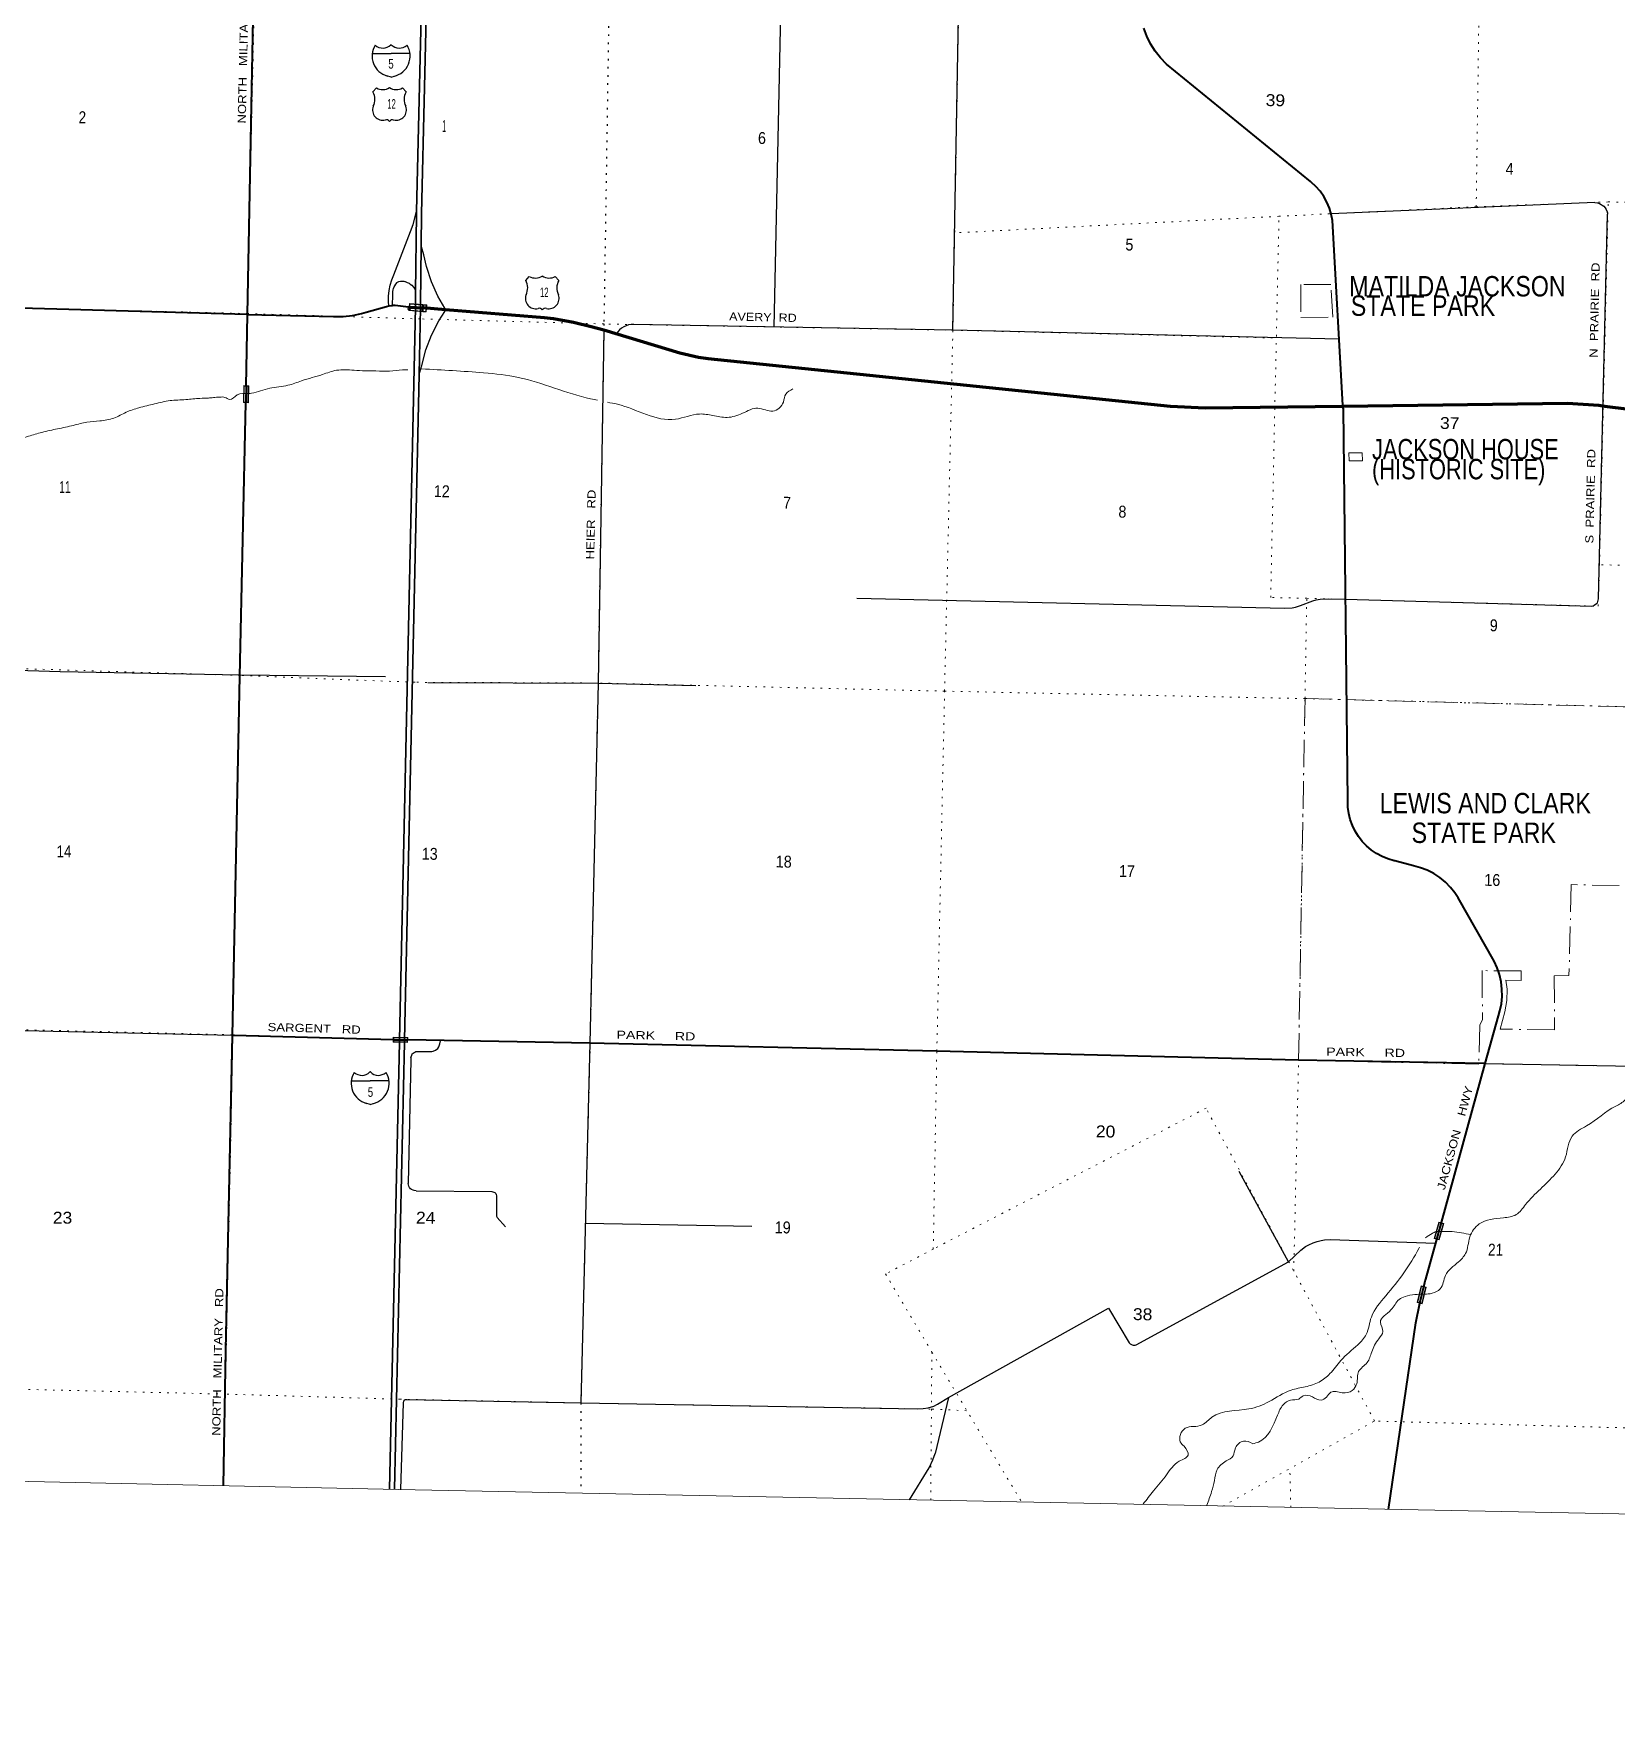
# Model space of a CAD drawing. Header units: feet. Extents: x -518066 to -250644, y -364975 to -177792.
# Drawn here: x -479073 to -455800, y -364975 to -340073 of the extents above; entities that cross this region are included whole.
import ezdxf
from ezdxf.enums import TextEntityAlignment as Align

# ---------------------------------------------------------------- set-up
doc = ezdxf.new("R2010")
doc.units = ezdxf.units.FT
doc.header["$LTSCALE"] = 80
doc.header["$PDMODE"] = 32
doc.header["$PDSIZE"] = 40
doc.linetypes.add('DOT_DASHED', pattern=[7.7, 5, -1.2, 0.3, -1.2])
doc.linetypes.add('DOTTED', pattern=[1.5, 0.3, -1.2])
for name, color, linetype, lineweight in [('15', 7, 'Continuous', 25), ('16', 7, 'Continuous', 25), ('18', 7, 'Continuous', 35), ('19', 7, 'Continuous', 25), ('20', 7, 'Continuous', 70), ('26', 7, 'Continuous', 40), ('29', 7, 'Continuous', 25), ('30', 7, 'Continuous', 13), ('39', 7, 'Continuous', 13), ('4', 7, 'Continuous', 25), ('44', 7, 'DOT_DASHED', 13), ('55', 7, 'Continuous', 13), ('57', 7, 'Continuous', 13), ('6', 7, 'DOTTED', 25), ('61', 7, 'Continuous', 13), ('7', 7, 'DOTTED', 13)]:
    doc.layers.add(name, color=color, linetype=linetype, lineweight=lineweight)
doc.layers.add('27', color=7, linetype='Continuous')

msp = doc.modelspace()

# ---------------------------------------------------------------- linework, layer by layer
at = {"layer": '15'}
for p, q in [((-474094.57, -340364.39), (-473818.16, -340364.39)), ((-473821.86, -340232.92), (-473818.96, -340230.01)), ((-473815.79, -340232.39), (-473819.22, -340230.01)), ((-473818.16, -340709.97), (-473882.05, -340692.01)), ((-473818.69, -340710.23), (-473755.06, -340691.49)), ((-474130.19, -355340.07), (-474127.29, -355337.16)), ((-474124.12, -355339.54), (-474127.55, -355337.16)), ((-474402.9, -355471.54), (-474126.49, -355471.54)), ((-474126.49, -355817.12), (-474190.38, -355799.16)), ((-474127.02, -355817.38), (-474063.39, -355798.64))]:
    msp.add_line(p, q, dxfattribs=at)
for points in [[(-473542.8, -340364.39), (-473818.69, -340364.39), (-473818.16, -340364.39)], [(-473851.13, -355471.54), (-474127.02, -355471.54), (-474126.49, -355471.54)]]:
    msp.add_lwpolyline(points, dxfattribs=at)
for centre, radius, start, end in [((-473791.94, -340399.49), 306.13, 148.44443, 254.43373), ((-473940.54, -340116.89), 165.66, 227.34244, 315.81148), ((-473696.85, -340116.89), 165.66, 224.18827, 312.69378), ((-473845.45, -340399.49), 306.13, 283.08106, 31.62486), ((-474100.27, -355506.64), 306.13, 148.44435, 254.43379), ((-474248.87, -355224.04), 165.66, 227.34244, 315.81147), ((-474005.18, -355224.04), 165.66, 224.18837, 312.69454), ((-474153.78, -355506.64), 306.13, 283.08081, 31.62484)]:
    msp.add_arc(centre, radius, start, end, dxfattribs=at)
at = {"layer": '16'}
for p, q in [((-474085.51, -340927.32), (-474034.2, -340868.56)), ((-473842.44, -340862.59), (-473842.72, -340862.79)), ((-473650.35, -340868.47), (-473598.96, -340927.32)), ((-471838.59, -343698.9), (-471787.28, -343640.14)), ((-471595.52, -343634.17), (-471595.8, -343634.37)), ((-471403.43, -343640.05), (-471352.04, -343698.9))]:
    msp.add_line(p, q, dxfattribs=at)
for centre, radius, start, end in [((-473943.12, -340710.9), 182.07, 239.97227, 303.45418), ((-473741.34, -340711.4), 181.52, 236.33975, 300.08743), ((-473741.35, -340710.9), 182.07, 236.54582, 236.59441), ((-473939.3, -341192.85), 151.42, 159.09177, 283.81923), ((-474278.49, -341037.95), 222.05, 332.97043, 29.75871), ((-473745.18, -341192.85), 151.42, 256.18077, 20.90823), ((-473405.99, -341037.95), 222.05, 150.24129, 207.02957), ((-471696.2, -343482.48), 182.07, 239.97227, 303.45418), ((-471494.42, -343482.98), 181.52, 236.33975, 300.08743), ((-471494.43, -343482.48), 182.07, 236.54582, 236.59441), ((-472031.57, -343809.53), 222.05, 332.97043, 29.75871), ((-471159.07, -343809.53), 222.05, 150.24129, 207.02957), ((-471692.38, -343964.43), 151.42, 159.09177, 283.81923), ((-471498.26, -343964.43), 151.42, 256.18077, 20.90823)]:
    msp.add_arc(centre, radius, start, end, dxfattribs=at)
for centre, major_axis, start_param, end_param in [((-473883.96, -341391.67), (-19.56, 51.67), 4.95877769, 6.28318531), ((-473800.51, -341391.67), (19.56, 51.67), 0, 1.32637542), ((-471637.04, -344163.25), (-19.56, 51.67), 4.95877769, 6.28318531), ((-471553.59, -344163.25), (19.56, 51.67), 0, 1.32637542)]:
    msp.add_ellipse(centre, major_axis=major_axis, ratio=0.929097, start_param=start_param, end_param=end_param, dxfattribs=at)
at = {"layer": '18'}
msp.add_line((-473407.24, -345083.05), (-473386.64, -344102.11), dxfattribs=at)
for points in [[(-473443.34, -342679.17), (-473356.02, -338986.92), (-473355.41, -338961.28), (-473355.79, -338936.92), (-473357.37, -338835.8)], [(-473375, -343186.45), (-473369.28, -342719.35), (-473281, -338987.22), (-473280.39, -338961.37), (-473280.77, -338937.22), (-473282.35, -338836.04)], [(-473458.42, -343874.43), (-473444.26, -342718.01), (-473443.34, -342679.17)], [(-473386.64, -344102.11), (-473385.6, -344052.36), (-473375, -343186.45)], [(-473461.68, -344098.42), (-473460.5, -344044.32), (-473458.42, -343874.43)], [(-473841.93, -361475.34), (-473697.37, -354903.83), (-473696.57, -354867.19), (-473461.68, -344098.42)], [(-473766.38, -361476.9), (-473622.42, -354906.66), (-473621.59, -354868.55), (-473407.24, -345083.05)]]:
    msp.add_lwpolyline(points, dxfattribs=at)
at = {"layer": '19'}
for points in [[(-473851.38, -344073.43), (-473855.95, -344007.18), (-473856.75, -343930.09), (-473849.33, -343849.47), (-473833.52, -343770.07), (-473809.49, -343692.76), (-473777.52, -343618.38), (-473531.92, -342978.39), (-473496.35, -342878.5), (-473455.14, -342723.52), (-473443.34, -342679.17)], [(-473335.15, -343324.61), (-473369.82, -343204.41), (-473375, -343186.45)], [(-473016.19, -344130.69), (-473030.54, -344106.01), (-473131.66, -343929.78), (-473225.46, -343717.59), (-473296.56, -343496.75), (-473335.15, -343324.61)], [(-473796.44, -344068.24), (-473794.75, -343913.04), (-473794.6, -343899.27), (-473792.66, -343863.04), (-473789.02, -343839.79), (-473782.78, -343816.31), (-473774.11, -343793.62), (-473766.21, -343778.04), (-473750.97, -343752.99), (-473727.11, -343728.04), (-473722.74, -343724.88), (-473714.04, -343719.88), (-473706, -343716.32), (-473681.05, -343710.07), (-473656, -343709.2), (-473648.1, -343709.47), (-473631.79, -343711.75), (-473615.81, -343715.73), (-473614.07, -343716.27), (-473583.61, -343727.33), (-473554.62, -343741.85), (-473537.01, -343753.12), (-473512.11, -343770.95), (-473488.08, -343796.06), (-473482.57, -343803.61), (-473475.2, -343816.32), (-473469.2, -343829.72), (-473464.63, -343843.68), (-473461.54, -343858.04), (-473458.42, -343874.43)], [(-473368.74, -344952.12), (-473306.66, -344721.17), (-473222.42, -344502.22), (-473115.77, -344293.27), (-473028.49, -344156.01), (-473016.19, -344130.69)], [(-473407.24, -345083.05), (-473401.62, -345063.88), (-473368.74, -344952.12)]]:
    msp.add_lwpolyline(points, dxfattribs=at)
at = {"layer": '20'}
for p, q in [((-473552.85, -344091.8), (-473461.68, -344098.42)), ((-473016.19, -344130.69), (-473351.22, -344103.61))]:
    msp.add_line(p, q, dxfattribs=at)
for points in [[(-473461.68, -344098.42), (-473445.16, -344099.62), (-473386.64, -344102.11), (-473351.22, -344103.61)], [(-470689.67, -344431.1), (-470875.85, -344381.64), (-471137.61, -344317.85), (-471430.13, -344263.51), (-471564.69, -344248.99), (-473016.19, -344130.69)], [(-459818.63, -345553.44), (-461846.24, -345580.27), (-462355.63, -345555.07), (-469152.97, -344849.93), (-469296.7, -344830.46), (-469571, -344770.86), (-470689.67, -344431.1)], [(-453348.59, -346000.96), (-453371.02, -345993.3), (-453723.62, -345876.19), (-453809.22, -345847.61), (-453991.21, -345802.19), (-454176.94, -345776.04), (-455964.69, -345552.98), (-456052.86, -345539.95), (-456514.16, -345509.72), (-459818.63, -345553.44)]]:
    msp.add_lwpolyline(points, dxfattribs=at)
at = {"layer": '26'}
for p, q in [((-473884.83, -344081.18), (-473851.38, -344073.43)), ((-475951.78, -345248.11), (-475957.04, -345498.03)), ((-473789.12, -354865.51), (-473696.57, -354867.19))]:
    msp.add_line(p, q, dxfattribs=at)
for points in [[(-475929.79, -344202.55), (-475825.55, -338821.1), (-475825.07, -338796.1)], [(-459818.63, -345553.44), (-459820.03, -345535.32), (-459971.95, -342818.08), (-459990.01, -342725.36), (-460017.66, -342635.04), (-460054.6, -342548.1), (-460100.43, -342465.5), (-460154.64, -342388.14), (-460216.64, -342316.88), (-460285.75, -342252.48), (-460297.75, -342242.6), (-462416.19, -340516.45), (-462503.71, -340425.66), (-462581.25, -340326.23), (-462647.98, -340219.23), (-462703.16, -340105.84), (-462746.18, -339987.31)], [(-475929.79, -344202.55), (-475939.84, -344202.34), (-478558.3, -344128.24), (-481232.9, -344051.49), (-482568.35, -344028.2), (-486486.17, -343931.22), (-487764.46, -343900.86), (-487798.51, -343900.06)], [(-475929.79, -344202.55), (-474664.59, -344228.95), (-474525.78, -344228.35), (-474387.8, -344213.25), (-474252.15, -344183.81), (-474186.56, -344164.11), (-473884.84, -344081.04)], [(-473851.38, -344073.43), (-473849.57, -344073.01), (-473813.65, -344068.56), (-473796.44, -344068.24)], [(-473759.68, -344068.96), (-473777.46, -344067.9), (-473796.44, -344068.24)], [(-473552.85, -344091.8), (-473564.04, -344090.87), (-473759.17, -344069.12)], [(-475951.78, -345248.11), (-475929.83, -344204.46), (-475929.79, -344202.55)], [(-476149.08, -354804.24), (-476149.03, -354802.11), (-476041.62, -349520.33), (-475957.04, -345498.03)], [(-457725.01, -355217.82), (-457530.34, -354512.97), (-457509.52, -354442.11), (-457488.34, -354336.35), (-457478.33, -354228.96), (-457479.6, -354121.11), (-457492.14, -354013.98), (-457515.8, -353908.75), (-457550.34, -353806.58), (-457595.37, -353708.57), (-458125.78, -352778.16), (-458171.85, -352707.8), (-458238.08, -352624.82), (-458312.61, -352549.22), (-458394.65, -352481.82), (-458483.27, -352423.36), (-458577.52, -352374.49), (-458676.37, -352335.74), (-458778.72, -352307.54), (-459057.73, -352235.2), (-459067.41, -352232.97), (-459156.26, -352207.07), (-459241.92, -352172.02), (-459323.45, -352128.2), (-459399.95, -352076.11), (-459470.58, -352016.3), (-459534.58, -351949.44), (-459591.23, -351876.25), (-459639.93, -351797.55), (-459680.13, -351714.18), (-459711.4, -351627.07), (-459733.39, -351537.17), (-459745.86, -351445.46), (-459748.68, -351352.95), (-459812.11, -345585.32), (-459818.63, -345553.44)], [(-476284.75, -361424.79), (-476247.28, -359425.12), (-476149.08, -354804.24)], [(-473789.12, -354865.51), (-476132.07, -354804.68), (-476149.08, -354804.24)], [(-473696.57, -354867.19), (-473621.59, -354868.55), (-473573.39, -354869.42)], [(-457725.01, -355217.82), (-457750.51, -355217.36), (-460471.36, -355168.19), (-465792.12, -355034.71), (-470894.37, -354917.21), (-473573.39, -354869.42)], [(-458689.7, -358741.52), (-458614.94, -358436.39), (-458608.51, -358412.47), (-458601.19, -358386.39), (-458536.15, -358154.83), (-458438.82, -357802.41), (-457725.01, -355217.82)], [(-459147.35, -361773.95), (-458745.35, -359029.76), (-458689.7, -358741.52)]]:
    msp.add_lwpolyline(points, dxfattribs=at)
at = {"layer": '29'}
for p, q in [((-468182.26, -344385.87), (-467952.8, -333505.05)), ((-465555.63, -344430.71), (-465457.59, -339020.83)), ((-456115.56, -342552.49), (-459990.84, -342719.22)), ((-456061.27, -348379.81), (-455926.03, -342724.82)), ((-466966.91, -348370.21), (-460676.13, -348520.49)), ((-459781.28, -348388.84), (-456159.52, -348487.93)), ((-473279, -349611.41), (-470774.21, -349620.27)), ((-470774.21, -349620.27), (-469338.46, -349656.81)), ((-457725.51, -355217.81), (-455253.39, -355261.65)), ((-460619.35, -358130.74), (-461346.8, -356802.32)), ((-473452.15, -357085.97), (-472337.17, -357097.99)), ((-470961.42, -357562.55), (-468512.4, -357606.41)), ((-460004.63, -357805.85), (-458455.02, -357856.71)), ((-462857.93, -359350.68), (-460619.35, -358130.74)), ((-473676.84, -361478.01), (-473638.11, -360206.71)), ((-465619.81, -360125.13), (-465814.95, -360951.79))]:
    msp.add_line(p, q, dxfattribs=at)
for points in [[(-456115.56, -342552.49), (-456072.74, -342558.78), (-456042.83, -342570), (-455981.13, -342608.35), (-455960.57, -342629.85), (-455945.61, -342656.03), (-455932.52, -342689.7), (-455926.03, -342724.82)], [(-459874.41, -344562.64), (-465555.63, -344430.71), (-470247.3, -344348.5)], [(-470689.67, -344431.1), (-470774.21, -349620.27), (-470894.37, -354917.21), (-471028.47, -360207.88)], [(-460676.13, -348520.49), (-460565.49, -348514.98), (-460515.01, -348503.75), (-460442.09, -348477.57), (-460260.74, -348410.24), (-460214, -348397.15), (-460156.04, -348387.8), (-460038.25, -348380.32), (-459781.28, -348388.84)], [(-456159.52, -348487.93), (-456137.25, -348483.18), (-456121.36, -348476.63), (-456087.71, -348452.78), (-456076.49, -348439.23), (-456069.01, -348420.52), (-456061.27, -348379.81)], [(-486674.08, -349257.15), (-486646.17, -349254.58), (-483983.4, -349311.11), (-483177.3, -349324.33), (-481984.18, -349341.98), (-481372.74, -349365.03), (-478686.2, -349449.95), (-476035.39, -349500.32), (-473899.7, -349522.7)], [(-483639.89, -354624.15), (-481468.41, -354675.07), (-478789.68, -354739.81), (-476149, -354800.1)], [(-473526.65, -355129.21), (-473515.99, -355090.53), (-473507.58, -355074.63), (-473496.35, -355062.01), (-473481.4, -355052.19), (-473471.12, -355046.58), (-473454.29, -355040.97), (-473442.13, -355037.7), (-473242.07, -355039.57), (-473221.51, -355039.1), (-473200, -355034.42), (-473167.28, -355018.99), (-473132.69, -354993.27), (-473116.8, -354970.36), (-473099.97, -354927.35), (-473090.62, -354880.59)], [(-473526.65, -355129.21), (-473528.04, -355161.42), (-473565.63, -356982.07)], [(-473452.15, -357085.97), (-473481.4, -357082.9), (-473496.36, -357079.16), (-473519.73, -357067.93), (-473533.75, -357057.17), (-473548.71, -357039.88), (-473558.99, -357020.24), (-473565.63, -356982.07)], [(-472337.17, -357097.99), (-472307.2, -357105.82), (-472292.25, -357114.7), (-472279.16, -357126.39), (-472271.68, -357142.75), (-472268.88, -357161.92), (-472269.81, -357423.3), (-472267.01, -357461.17), (-472260.46, -357479.41), (-472137.06, -357617.81)], [(-460619.35, -358130.74), (-460440.35, -357963), (-460369.31, -357908.77), (-460318.82, -357880.71), (-460258.99, -357854.53), (-460197.3, -357833.95), (-460141.21, -357818.99), (-460088.85, -357809.64), (-460004.63, -357805.85)], [(-465619.81, -360125.13), (-463268.52, -358813.59), (-462965.02, -359322.31)], [(-462965.02, -359322.31), (-462947.56, -359339.95), (-462919.51, -359353.52), (-462905.49, -359356.79), (-462886.79, -359357.72), (-462874.64, -359355.85), (-462857.93, -359350.68)], [(-473638.11, -360206.71), (-473632.83, -360182.01), (-473625.36, -360167.52), (-473610.4, -360158.63), (-473586.11, -360154.99)], [(-473586.11, -360154.99), (-471028.47, -360207.88), (-466080.45, -360295.13)], [(-466080.45, -360295.13), (-465993.26, -360289.12), (-465920.34, -360277.9), (-465838.07, -360255.45), (-465781.98, -360227.4), (-465619.81, -360125.13)], [(-466194.21, -361631.92), (-465905.38, -361162.53), (-465849.28, -361045.63), (-465814.95, -360951.79)]]:
    msp.add_lwpolyline(points, dxfattribs=at)
msp.add_arc((-470263.8, -344626.42), 278.42, 86.60279, 150.01955, dxfattribs=at)
at = {"layer": '39'}
for points in [[(-475914.74, -345363.39), (-475872.15, -345358.14), (-475604.61, -345284.86), (-475335.4, -345241.74), (-475134.13, -345175.74), (-474828.27, -345082.81), (-474621.03, -345020.9), (-474364.31, -345019.81), (-474199.93, -345027.72), (-474041.51, -345029.52), (-473841.01, -345033.82), (-473650.26, -345013.91), (-473572.35, -345013.06)], [(-473369.8, -344999.53), (-472457.24, -345058.66), (-471948.59, -345126.05), (-470884.22, -345440.51), (-470780.5, -345461.41)], [(-481834.14, -346601.75), (-481723.8, -346599), (-481611, -346554.08), (-481493.82, -346475.07), (-481473.64, -346463.25), (-481405.11, -346431.89), (-481267.9, -346355.12), (-481046.64, -346295.38), (-480799.33, -346237.94), (-480530.12, -346194.81), (-480270.91, -346149.56), (-479828.85, -346072.25), (-479627.84, -346030.36), (-479377.2, -346035.23), (-479152.1, -345991.6), (-478954.92, -345933.59), (-478723.72, -345881.99), (-478492.53, -345830.4), (-478293.48, -345784.46), (-478102.73, -345764.54), (-477895.71, -345722.71), (-477716.3, -345638.39), (-477527.06, -345572.25), (-477297.8, -345514.61), (-477070.65, -345466.98), (-476835.83, -345451.59), (-476631.07, -345433.84), (-476506.68, -345429.23), (-476432.39, -345422.05), (-476340.06, -345415.06), (-476261.9, -345419.98), (-476196.03, -345448.85), (-476081.01, -345383.88), (-475914.74, -345363.39)], [(-470635.76, -345490.58), (-470490.18, -345519.91), (-469636.94, -345740.16), (-469284.36, -345664.09), (-469088.03, -345685.69), (-468875.75, -345713.6), (-468649.9, -345653.34), (-468423.76, -345577.01), (-468203.74, -345621.14), (-468048.86, -345487.27), (-468014.73, -345371.33), (-467909.03, -345294.85)], [(-455383.8, -355298.89), (-455390.4, -355355.64), (-455570.47, -355553.37), (-455670.27, -355752.53), (-455804.28, -355840.56), (-456234.87, -356132.27), (-456448.29, -356285.19), (-456543.85, -356586.91), (-456696.81, -356841.39), (-457132.13, -357289.76), (-457271.2, -357437.98), (-457458.68, -357484.86), (-457813.51, -357574.96), (-457951.31, -357765.41), (-458015.8, -358011.42), (-458120.3, -358134.14), (-458310.44, -358333.7), (-458388.1, -358529.24), (-458507.67, -358595.42), (-458619.52, -358608.32)], [(-458451.17, -357685.38), (-458504.39, -357713.3), (-458605.85, -357779.21)], [(-457937.78, -357731.25), (-458212.91, -357688.38), (-458451.17, -357685.38)], [(-458690.4, -357915.32), (-458700.93, -357934.85), (-459186.73, -358631.49), (-459400.93, -358945.15), (-459475.6, -359199.03), (-459600.69, -359351.52), (-459849.57, -359582.17), (-460009.51, -359776.24), (-460170.23, -359899.96), (-460372.17, -359970.7), (-460581.77, -360019.19), (-460905.85, -360188.22), (-461202.77, -360295.43), (-461744.81, -360416.34), (-461889.27, -360528.3), (-462018.18, -360554.12), (-462139.06, -360580.09), (-462210.78, -360779.76), (-462155.71, -360845.05), (-462095.74, -360974.73), (-462225.77, -361064.84), (-462411.86, -361262.46), (-462604.7, -361502.16), (-462756.54, -361692.35)], [(-458619.52, -358608.32), (-458901.87, -358640.61), (-458993, -358687.2), (-459112.07, -358839.8), (-459267.78, -359021.89), (-459229.99, -359157.21), (-459290.03, -359262.64), (-459395.79, -359457.67), (-459462.72, -359613.22), (-459587.46, -359745.62), (-459616.66, -359923.95), (-459682.65, -360025.25), (-459827.71, -360056.81), (-459996.2, -360049.78), (-460061.66, -360120.95), (-460140.72, -360165.75), (-460268.37, -360119.25), (-460402.57, -360102.78), (-460469.63, -360149.81), (-460590.37, -360167.74), (-460697.9, -360234.14), (-460780.86, -360387.39), (-461060.7, -360782.27), (-461143.42, -360806.91)], [(-461143.42, -360806.91), (-461279.24, -360768.31), (-461399.41, -360868.64), (-461435.58, -360986.56), (-461537.23, -361061.1), (-461667.89, -361187.37), (-461708.84, -361349.4), (-461749.79, -361511.44), (-461821.54, -361713.12)]]:
    msp.add_spline(points, degree=3, dxfattribs=at)
at = {"layer": '4', "lineweight": 13}
msp.add_lwpolyline([(-501256.99, -177792.42), (-469933.03, -178460.37), (-438608.17, -179085.23), (-407282.48, -179667), (-375956.02, -180205.68), (-344628.85, -180701.28), (-313301.03, -181153.78), (-281972.61, -181563.19), (-250643.67, -181929.5), (-252658.03, -364975.08), (-284238.76, -364605.82), (-315818.95, -364193.12), (-347398.54, -363736.98), (-378977.49, -363237.41), (-410555.71, -362694.39), (-442133.14, -362107.95), (-473709.75, -361478.07), (-505285.47, -360804.75)], close=True, dxfattribs=at)
msp.add_lwpolyline([(-501256.99, -177792.42), (-469933.03, -178460.37), (-438608.17, -179085.23), (-407282.48, -179667), (-375956.02, -180205.68), (-344628.85, -180701.28), (-313301.03, -181153.78), (-281972.61, -181563.19), (-250643.67, -181929.5), (-252658.03, -364975.08), (-284238.76, -364605.82), (-315818.95, -364193.12), (-347398.54, -363736.98), (-378977.49, -363237.41), (-410555.71, -362694.39), (-442133.14, -362107.95), (-473709.75, -361478.07), (-505285.47, -360804.75)], close=True, dxfattribs=at)
at = {"layer": '44'}
for points in [[(-459994.32, -343761.48), (-460439.2, -343760.25), (-460437.92, -344243.86), (-459967.72, -344240.7), (-459994.61, -343761.69)], [(-459729.98, -346233.23), (-459535.27, -346233.97), (-459532.1, -346352.45), (-459728.44, -346351.03), (-459730.18, -346233.56)], [(-457420.63, -353990.15), (-457195.69, -353993.66), (-457197.93, -353851.41), (-457772.93, -353850.01), (-457764.91, -354566.93), (-457807, -354650.32), (-457819.41, -355225.06), (-460471.47, -355167.78), (-460376.65, -349848.85)], [(-460376.65, -349848.85), (-455071.61, -349985.41), (-455139.16, -352611.58), (-456459.72, -352585.2), (-456493.81, -353921.74), (-456710.41, -353925.12), (-456706.66, -354721.33), (-457506.66, -354708.95)], [(-457506.66, -354708.95), (-457436.92, -354453.26), (-457407.82, -354290.82), (-457405, -354121.82), (-457420.63, -353990.15)]]:
    msp.add_lwpolyline(points, dxfattribs=at)
at = {"layer": '55'}
for p, q in [((-473787.57, -354902.45), (-473785.99, -354827.46)), ((-473785.99, -354827.46), (-473574.11, -354831.91)), ((-473575.72, -354906.91), (-473574.14, -354831.92)), ((-473575.11, -354906.91), (-473787.57, -354902.45))]:
    msp.add_line(p, q, dxfattribs=at)
msp.add_lwpolyline([(-473579.56, -354839.79), (-473778.16, -354835.62), (-473779.4, -354894.62), (-473581.28, -354898.78)], close=True, dxfattribs=at)
msp.add_point((-473554.85, -344118.39), dxfattribs=at)
at = {"layer": '57'}
for p, q in [((-473556.73, -344143.32), (-473352.37, -344159.07)), ((-473350.2, -344053.9), (-473294.5, -344058.38)), ((-473294.5, -344058.38), (-473302.92, -344163.05)), ((-473352.37, -344159.07), (-473302.92, -344163.05))]:
    msp.add_line(p, q, dxfattribs=at)
msp.add_lwpolyline([(-473556.73, -344143.32), (-473548.85, -344038.61), (-473350.2, -344053.9)], dxfattribs=at)
for points in [[(-473359.09, -344060.89), (-473541.47, -344047.18), (-473548.15, -344135.94), (-473362.94, -344149.86)], [(-473342.22, -344062.56), (-473303.11, -344065.71), (-473310.25, -344154.43), (-473344.85, -344151.65)]]:
    msp.add_lwpolyline(points, close=True, dxfattribs=at)
at = {"layer": '6'}
msp.add_line((-471028.47, -360207.88), (-471026.75, -361533.27), dxfattribs=at)
msp.add_lwpolyline([(-470603.6, -338880.44), (-470688.4, -344336.77), (-470774.21, -349620.27), (-470894.37, -354917.21), (-471028.47, -360207.88), (-471028.47, -360207.88)], dxfattribs=at)
at = {"layer": '61'}
for p, q in [((-475911.83, -345248.16), (-475916.76, -345498.12)), ((-475916.76, -345498.12), (-475991.75, -345496.63)), ((-458475.49, -357790.72), (-458408.58, -357549.84)), ((-458408.58, -357549.84), (-458336.31, -357569.92)), ((-458596.08, -358504.78), (-458654.32, -358747.9)), ((-458654.32, -358747.9), (-458727.26, -358730.43))]:
    msp.add_line(p, q, dxfattribs=at)
for points in [[(-475991.75, -345496.63), (-475986.82, -345246.68), (-475911.83, -345248.16)], [(-458336.31, -357569.92), (-458403.22, -357810.8), (-458475.49, -357790.72)], [(-458727.26, -358730.43), (-458669.01, -358487.31), (-458596.08, -358504.78)]]:
    msp.add_lwpolyline(points, dxfattribs=at)
for points in [[(-475978.98, -345254.83), (-475919.98, -345255.99), (-475924.59, -345489.96), (-475983.59, -345488.79)], [(-458346.15, -357575.48), (-458403.01, -357559.68), (-458465.64, -357785.15), (-458408.78, -357800.95)], [(-458717.62, -358724.51), (-458663.09, -358496.94), (-458605.71, -358510.69), (-458660.23, -358738.26)]]:
    msp.add_lwpolyline(points, close=True, dxfattribs=at)
at = {"layer": '7'}
for p, q in [((-475933.32, -344186.45), (-475810.9, -338793.78)), ((-457811.88, -339234.13), (-457858.61, -342615.31)), ((-475954.03, -345248.06), (-475933.32, -344186.45)), ((-476037.15, -349508.44), (-475958.93, -345499.12)), ((-476144.6, -354794.23), (-473787.17, -354865.61)), ((-465881.49, -361638.27), (-465864.99, -359458.37)), ((-460586, -361745.14), (-460599.48, -361174.29))]:
    msp.add_line(p, q, dxfattribs=at)
for points in [[(-465844.68, -357943.55), (-465792.12, -355034.71), (-465678.01, -349739.67), (-465555.63, -344430.71), (-465457.59, -339020.83), (-465349.75, -333739.75), (-465275.47, -330274.66)], [(-455916.44, -342545.6), (-457858.61, -342615.31), (-460759.44, -342756.27)], [(-460542.27, -358267.08), (-460471.36, -355168.19), (-460376.9, -349848.68), (-460351.27, -348374.15), (-460880.97, -348362.65), (-460759.44, -342756.27), (-465529.7, -342999.7)], [(-504910, -343747.73), (-502346.38, -343773.71), (-497122.26, -343829.94), (-491841.17, -343789.82), (-486515.93, -343932.03), (-481226.59, -344055.68), (-475933.32, -344186.45), (-473354.58, -344266.45)], [(-473354.58, -344266.45), (-470614.16, -344340.89), (-465555.63, -344430.71), (-460798.24, -344546.02)], [(-460351.27, -348374.15), (-456063.93, -348491.13), (-456045.29, -347880.57)], [(-473464.84, -349609.42), (-476037.15, -349508.44), (-481338.08, -349343.44), (-486639.96, -349266.81)], [(-476284.54, -361424.79), (-476257.02, -360077.96), (-476144.6, -354794.23), (-476037.15, -349508.44)], [(-441904.85, -350254.27), (-444544.04, -350188.5), (-449799, -350080.32), (-455072.23, -349983.87), (-460376.9, -349848.68), (-465678.01, -349739.67), (-470774.21, -349620.27), (-473464.84, -349609.42)], [(-505143.21, -354341.93), (-502475.13, -354354.32), (-497361.05, -354385.18), (-492058.64, -354413.6), (-486769.71, -354574.45), (-481459.93, -354663.22), (-476144.6, -354794.23)], [(-473573.39, -354869.43), (-470894.37, -354917.21), (-465792.12, -355034.71), (-460471.36, -355168.19), (-455506.05, -355259.01)], [(-461584.59, -361725.07), (-459353.23, -360473.24), (-461832.45, -355873.27), (-465844.68, -357943.55), (-466545.55, -358310.8), (-465864.99, -359458.37), (-464543.36, -361665.38)], [(-473684.89, -360152.7), (-476248.02, -360078.06), (-481585.45, -359950.81), (-486863.21, -359868.44), (-492174.46, -359731.44), (-497476.3, -359650.8), (-502565.21, -359701.54), (-505259.87, -359642.28)], [(-465356.11, -360321.52), (-465887.61, -360297.94), (-471028.47, -360207.88), (-473684.89, -360152.7)], [(-444379.34, -360809.42), (-444724.48, -360801.55), (-450017.85, -360708.76), (-455312.66, -360583.79), (-459353.23, -360473.24)]]:
    msp.add_lwpolyline(points, dxfattribs=at)
msp.add_lwpolyline([(-455916.44, -342545.6), (-454916.92, -342549.43), (-453277.62, -342582.81), (-453388.56, -347926.14), (-455030.04, -347902.77), (-456045.29, -347880.57)], close=True, dxfattribs=at)

# ---------------------------------------------------------------- texts
at = {"layer": '15', "width": 0.75}
for p in [(-473858.99, -340584.45), (-474161.5, -355706.03)]:
    msp.add_text('5', height=140, dxfattribs=at).set_placement(p)
at = {"layer": '16', "width": 0.6}
for p in [(-473812.54, -341173.1), (-471565.62, -343944.68)]:
    msp.add_text('12', height=140, dxfattribs=at).set_placement(p, align=Align.CENTER)
at = {"layer": '27'}
for s, rotation, width, p in [('NORTH   MILITARY   RD', 88.7, 1.2, (-475956.52, -341393.11)), ('SARGENT   RD', 358.266, 1.2, (-475636.01, -354737.54)), ('PARK     RD', 358.681, 1.3, (-470504.49, -354851.17)), ('PARK     RD', 358.965, 1.3, (-460065.46, -355099.99)), ('JACKSON    HWY', 74.561, 1.2, (-458322.73, -357083.95)), ('NORTH   MILITARY   RD', 88.7, 1.2, (-476333.17, -360692.51))]:
    msp.add_text(s, height=120, rotation=rotation, dxfattribs=dict(at, width=width)).set_placement(p)
at = {"layer": '30'}
for s, rotation, width, p in [('N  PRAIRIE  RD', 88.7, 1.2, (-456073.5, -344838.86)), ('AVERY  RD', 358.7, 1.15, (-468848.18, -344287.91)), ('S  PRAIRIE  RD', 88.7, 1.2, (-456135.83, -347570.53)), ('HEIER   RD', 88.7, 1.2, (-470832.49, -347804.36))]:
    msp.add_text(s, height=120, rotation=rotation, dxfattribs=dict(at, width=width)).set_placement(p)
at = {"layer": '44'}
for s, width, p in [('MATILDA JACKSON', 0.85, (-458134.84, -343934.65)), ('STATE PARK', 0.85, (-458641.73, -344220.08)), ('JACKSON HOUSE', 0.8, (-458018.46, -346330.92)), ('(HISTORIC SITE)', 0.8, (-458116.08, -346623.88)), ('LEWIS AND CLARK', 0.85, (-457725.6, -351536.64)), ('STATE PARK', 0.85, (-457748.11, -351972.33))]:
    msp.add_text(s, height=300, dxfattribs=dict(at, width=width)).set_placement(p, align=Align.CENTER)
at = {"layer": '7'}
for s, width, p in [('39', 1.1, (-460956.72, -341133.75)), ('1', 0.45, (-473069.16, -341514.49)), ('6', 0.9, (-468423.79, -341691.26)), ('4', 0.9, (-457427.04, -342144.63)), ('5', 0.9, (-463019.27, -343258.88)), ('37', 1.1, (-458392.5, -345882.44)), ('12', 0.9, (-473191.44, -346884.78)), ('7', 0.9, (-468055.38, -347055.47)), ('8', 0.9, (-463122.26, -347186.74)), ('9', 0.9, (-457660.18, -348858.38)), ('13', 0.9, (-473369.18, -352216.9)), ('18', 0.9, (-468161.8, -352331.67)), ('17', 0.9, (-463113.71, -352471.91)), ('16', 0.9, (-457740.2, -352601.5)), ('20', 1.1, (-463453.98, -356299.54)), ('24', 1.1, (-473454.4, -357568.88)), ('19', 0.9, (-468177.01, -357710.88)), ('21', 0.85, (-457685.68, -358039.09)), ('38', 1.1, (-462909.27, -358987.75))]:
    msp.add_text(s, height=175, rotation=358.974, dxfattribs=dict(at, width=width)).set_placement(p)
for s, width, p in [('2', 0.85, (-478414.44, -341386.88)), ('11', 0.65, (-478700.29, -346825.67)), ('14', 0.85, (-478740.34, -352183.73)), ('23', 1.1, (-478794.86, -357570.67))]:
    msp.add_text(s, height=175, dxfattribs=dict(at, width=width)).set_placement(p)

doc.saveas('drawing.dxf')
